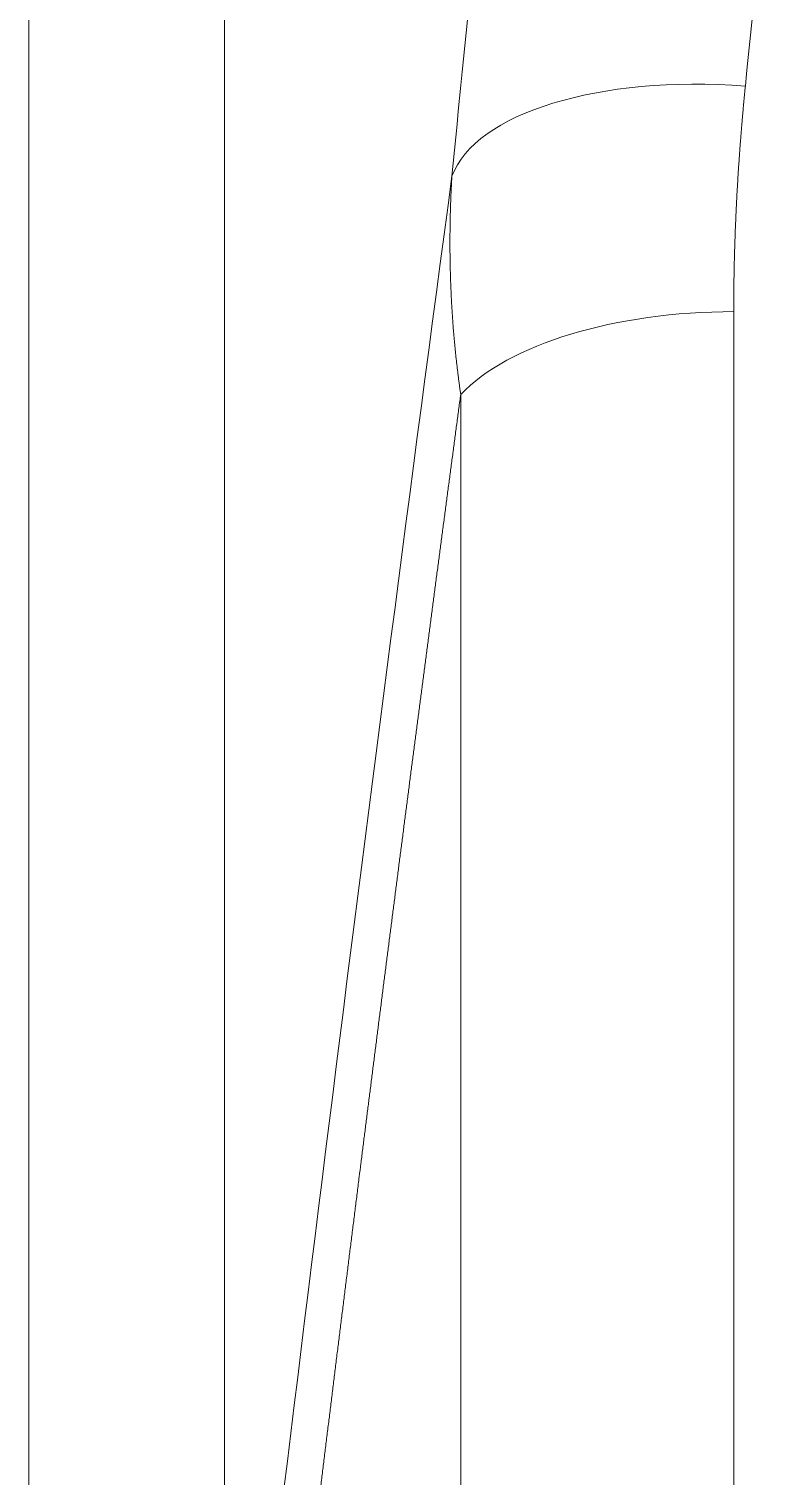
# Model space of a CAD drawing. Header units: millimetres. Extents: x 4664 to 8864, y -38 to 2932.
# Drawn here: x 8212.94 to 8216.17, y 2175.76 to 2182.09 of the extents above; entities that cross this region are included whole.
import ezdxf

# ---------------------------------------------------------------- set-up
doc = ezdxf.new("R2010")
doc.units = ezdxf.units.MM

msp = doc.modelspace()

# ---------------------------------------------------------------- linework, layer by layer
at = {"lineweight": 5}
for p, q in [((8213.796, 2188.0201), (8213.796, 2173.5136)), ((8212.94, 2173.688), (8212.94, 2187.5342)), ((8216.0239, 2157.2276), (8216.0239, 2180.8548)), ((8214.8293, 2180.4928), (8214.8293, 2157.6393))]:
    msp.add_line(p, q, dxfattribs=at)
at = {"lineweight": 5, "extrusion": (0, 0, -1)}
for centre, major_axis, ratio, start_param, end_param in [((8227.9973, 2214.1807), (11.2061, 71.6595), 0.105691, 4.227721, 4.241721), ((8226.7132, 2214.3755), (11.2017, 72.9658), 0.103887, 4.228301, 4.242301), ((8216.0748, 2181.2522), (1.2997, -0.1275), 0.449509, 3.258878, 4.668333), ((8222.4056, 2195.3371), (8.8397, 54.288), 0.099808, 4.282503, 4.437441), ((8216.0239, 2180.2475), (1.3059, 0), 0.464995, 3.557424, 4.712389)]:
    msp.add_ellipse(centre, major_axis=major_axis, ratio=ratio, start_param=start_param, end_param=end_param, dxfattribs=at)
at = {"lineweight": 5}
for points, knots in [([(8216.0239, 2180.8548), (8216.0239, 2180.8596), (8216.0239, 2180.8693), (8216.024, 2180.8837), (8216.024, 2180.8983), (8216.0241, 2180.9128), (8216.0242, 2180.9273), (8216.0243, 2180.9419), (8216.0245, 2180.9564), (8216.0247, 2180.971), (8216.0249, 2180.9856), (8216.0251, 2181.0002), (8216.0253, 2181.0148), (8216.0256, 2181.0295), (8216.0259, 2181.0441), (8216.0262, 2181.0588), (8216.0265, 2181.0735), (8216.0269, 2181.0882), (8216.0273, 2181.1029), (8216.0277, 2181.1176), (8216.0281, 2181.1324), (8216.0286, 2181.1471), (8216.0291, 2181.1619), (8216.0296, 2181.1767), (8216.0301, 2181.1915), (8216.0306, 2181.2063), (8216.0312, 2181.2211), (8216.0318, 2181.2359), (8216.0324, 2181.2508), (8216.0331, 2181.2657), (8216.0337, 2181.2805), (8216.0344, 2181.2954), (8216.0351, 2181.3104), (8216.0359, 2181.3253), (8216.0366, 2181.3402), (8216.0374, 2181.3552), (8216.0382, 2181.3702), (8216.039, 2181.3851), (8216.0399, 2181.4001), (8216.0408, 2181.4152), (8216.0417, 2181.4302), (8216.0426, 2181.4452), (8216.0435, 2181.4603), (8216.0445, 2181.4754), (8216.0455, 2181.4904), (8216.0465, 2181.5055), (8216.0475, 2181.5207), (8216.0486, 2181.5358), (8216.0497, 2181.5509), (8216.0508, 2181.5661), (8216.0519, 2181.5813), (8216.0531, 2181.5965), (8216.0543, 2181.6117), (8216.0555, 2181.6269), (8216.0567, 2181.6421), (8216.0579, 2181.6574), (8216.0592, 2181.6726), (8216.0605, 2181.6879), (8216.0618, 2181.7032), (8216.0632, 2181.7185), (8216.0645, 2181.7338), (8216.0659, 2181.7492), (8216.0673, 2181.7645), (8216.0688, 2181.7799), (8216.0702, 2181.7953), (8216.0717, 2181.8107), (8216.0732, 2181.8261), (8216.0743, 2181.8363), (8216.0748, 2181.8415)], [0, 0, 0, 0, 0.014712, 0.029438, 0.044176, 0.058927, 0.073692, 0.088469, 0.103259, 0.118062, 0.132879, 0.147708, 0.162551, 0.177407, 0.192276, 0.207159, 0.222054, 0.236964, 0.251886, 0.266822, 0.281771, 0.296733, 0.311709, 0.326699, 0.341702, 0.356718, 0.371748, 0.386792, 0.401849, 0.41692, 0.432005, 0.447103, 0.462215, 0.477341, 0.492481, 0.507634, 0.522802, 0.537983, 0.553178, 0.568387, 0.58361, 0.598847, 0.614098, 0.629362, 0.644642, 0.659935, 0.675242, 0.690563, 0.705899, 0.721248, 0.736612, 0.751991, 0.767383, 0.78279, 0.798211, 0.813646, 0.829096, 0.84456, 0.860039, 0.875532, 0.891039, 0.906562, 0.922098, 0.937649, 0.953215, 0.968795, 0.98439, 1, 1, 1, 1]), ([(8214.7907, 2181.4472), (8214.7905, 2181.4438), (8214.7901, 2181.4371), (8214.7896, 2181.4271), (8214.789, 2181.4172), (8214.7885, 2181.4073), (8214.788, 2181.3974), (8214.7876, 2181.3877), (8214.7871, 2181.378), (8214.7867, 2181.3684), (8214.7863, 2181.3588), (8214.7859, 2181.3493), (8214.7856, 2181.3399), (8214.7852, 2181.3305), (8214.7849, 2181.3212), (8214.7846, 2181.312), (8214.7844, 2181.3028), (8214.7841, 2181.2937), (8214.7838, 2181.2846), (8214.7836, 2181.2756), (8214.7834, 2181.2667), (8214.7832, 2181.2578), (8214.7831, 2181.249), (8214.7829, 2181.2403), (8214.7828, 2181.2316), (8214.7826, 2181.223), (8214.7825, 2181.2145), (8214.7824, 2181.206), (8214.7824, 2181.1976), (8214.7823, 2181.1892), (8214.7822, 2181.181), (8214.7822, 2181.1727), (8214.7822, 2181.1646), (8214.7822, 2181.1565), (8214.7822, 2181.1484), (8214.7822, 2181.1405), (8214.7822, 2181.1326), (8214.7823, 2181.1247), (8214.7823, 2181.117), (8214.7824, 2181.1092), (8214.7825, 2181.1016), (8214.7826, 2181.094), (8214.7827, 2181.0865), (8214.7828, 2181.079), (8214.7829, 2181.0716), (8214.7831, 2181.0643), (8214.7832, 2181.057), (8214.7833, 2181.0498), (8214.7835, 2181.0427), (8214.7837, 2181.0356), (8214.7839, 2181.0286), (8214.784, 2181.0216), (8214.7842, 2181.0147), (8214.7844, 2181.0079), (8214.7847, 2181.0012), (8214.7849, 2180.9945), (8214.7851, 2180.9878), (8214.7853, 2180.9813), (8214.7856, 2180.9747), (8214.786, 2180.9628), (8214.7868, 2180.9455), (8214.7878, 2180.9228), (8214.789, 2180.9003), (8214.7902, 2180.878), (8214.7916, 2180.856), (8214.793, 2180.8341), (8214.7945, 2180.8124), (8214.7961, 2180.791), (8214.7978, 2180.7697), (8214.7996, 2180.7486), (8214.8015, 2180.7277), (8214.8034, 2180.7071), (8214.8054, 2180.6866), (8214.8075, 2180.6663), (8214.8097, 2180.6463), (8214.8119, 2180.6264), (8214.8142, 2180.6067), (8214.8165, 2180.5872), (8214.819, 2180.568), (8214.8215, 2180.5489), (8214.824, 2180.53), (8214.8266, 2180.5114), (8214.8284, 2180.499), (8214.8293, 2180.4928)], [0, 0, 0, 0, 0.010504, 0.020942, 0.031314, 0.04162, 0.051859, 0.062032, 0.072138, 0.082179, 0.092153, 0.102061, 0.111902, 0.121678, 0.131387, 0.14103, 0.150607, 0.160118, 0.169563, 0.178941, 0.188253, 0.1975, 0.20668, 0.215794, 0.224842, 0.233824, 0.24274, 0.251589, 0.260373, 0.269091, 0.277743, 0.286329, 0.294849, 0.303303, 0.311691, 0.320013, 0.32827, 0.33646, 0.344585, 0.352644, 0.360636, 0.368564, 0.376425, 0.38422, 0.39195, 0.399614, 0.407213, 0.414745, 0.422212, 0.429613, 0.436949, 0.444219, 0.451423, 0.458562, 0.465635, 0.472642, 0.479584, 0.486461, 0.493272, 0.500017, 0.523972, 0.547725, 0.571276, 0.594624, 0.617771, 0.640716, 0.663458, 0.686, 0.708339, 0.730477, 0.752414, 0.77415, 0.795684, 0.817018, 0.83815, 0.859082, 0.879814, 0.900345, 0.920676, 0.940807, 0.960738, 0.980469, 1, 1, 1, 1]), ([(8213.9749, 2173.6979), (8213.9761, 2173.7081), (8213.9785, 2173.7286), (8213.9821, 2173.7593), (8213.9857, 2173.79), (8213.9893, 2173.8207), (8213.993, 2173.8514), (8213.9966, 2173.8822), (8214.0002, 2173.913), (8214.0039, 2173.9438), (8214.0075, 2173.9746), (8214.0112, 2174.0054), (8214.0148, 2174.0362), (8214.0185, 2174.0671), (8214.0221, 2174.0979), (8214.0258, 2174.1288), (8214.0295, 2174.1597), (8214.0331, 2174.1906), (8214.0368, 2174.2216), (8214.0405, 2174.2525), (8214.0442, 2174.2835), (8214.0479, 2174.3145), (8214.0516, 2174.3455), (8214.0553, 2174.3765), (8214.059, 2174.4075), (8214.0627, 2174.4385), (8214.0664, 2174.4696), (8214.0701, 2174.5007), (8214.0738, 2174.5318), (8214.0775, 2174.5629), (8214.0813, 2174.594), (8214.085, 2174.6251), (8214.0887, 2174.6563), (8214.0925, 2174.6874), (8214.0962, 2174.7186), (8214.1, 2174.7498), (8214.1037, 2174.781), (8214.1075, 2174.8122), (8214.1113, 2174.8435), (8214.115, 2174.8747), (8214.1188, 2174.906), (8214.1226, 2174.9373), (8214.1263, 2174.9686), (8214.1301, 2174.9999), (8214.1339, 2175.0313), (8214.1377, 2175.0626), (8214.1415, 2175.094), (8214.1453, 2175.1254), (8214.1491, 2175.1568), (8214.1529, 2175.1882), (8214.1567, 2175.2196), (8214.1606, 2175.251), (8214.1644, 2175.2825), (8214.1682, 2175.314), (8214.172, 2175.3455), (8214.1759, 2175.377), (8214.1797, 2175.4085), (8214.1835, 2175.44), (8214.1874, 2175.4716), (8214.1912, 2175.5031), (8214.1951, 2175.5347), (8214.199, 2175.5663), (8214.2028, 2175.5979), (8214.2067, 2175.6295), (8214.2106, 2175.6612), (8214.2144, 2175.6928), (8214.2183, 2175.7245), (8214.2222, 2175.7562), (8214.2261, 2175.7879), (8214.23, 2175.8196), (8214.2339, 2175.8513), (8214.2378, 2175.8831), (8214.2417, 2175.9148), (8214.2456, 2175.9466), (8214.2495, 2175.9784), (8214.2535, 2176.0102), (8214.2574, 2176.042), (8214.2613, 2176.0739), (8214.2652, 2176.1057), (8214.2692, 2176.1376), (8214.2731, 2176.1695), (8214.2771, 2176.2013), (8214.281, 2176.2333), (8214.285, 2176.2652), (8214.2889, 2176.2971), (8214.2929, 2176.3291), (8214.2968, 2176.361), (8214.3008, 2176.393), (8214.3048, 2176.425), (8214.3088, 2176.457), (8214.3128, 2176.4891), (8214.3167, 2176.5211), (8214.3207, 2176.5532), (8214.3247, 2176.5852), (8214.3287, 2176.6173), (8214.3327, 2176.6494), (8214.3367, 2176.6815), (8214.3408, 2176.7137), (8214.3448, 2176.7458), (8214.3488, 2176.778), (8214.3528, 2176.8101), (8214.3569, 2176.8423), (8214.3609, 2176.8745), (8214.3649, 2176.9067), (8214.369, 2176.939), (8214.373, 2176.9712), (8214.3771, 2177.0035), (8214.3811, 2177.0358), (8214.3862, 2177.0765), (8214.3924, 2177.1256), (8214.3997, 2177.1832), (8214.407, 2177.2408), (8214.4142, 2177.2986), (8214.4215, 2177.3563), (8214.4289, 2177.4141), (8214.4362, 2177.472), (8214.4435, 2177.5299), (8214.4509, 2177.5879), (8214.4583, 2177.6459), (8214.4656, 2177.704), (8214.473, 2177.7622), (8214.4805, 2177.8204), (8214.4879, 2177.8786), (8214.4953, 2177.9369), (8214.5028, 2177.9953), (8214.5103, 2178.0537), (8214.5178, 2178.1121), (8214.5253, 2178.1706), (8214.5328, 2178.2292), (8214.5403, 2178.2878), (8214.5479, 2178.3465), (8214.5554, 2178.4052), (8214.563, 2178.464), (8214.5706, 2178.5228), (8214.5782, 2178.5817), (8214.5858, 2178.6406), (8214.5935, 2178.6996), (8214.6011, 2178.7586), (8214.6088, 2178.8177), (8214.6164, 2178.8769), (8214.6241, 2178.936), (8214.6318, 2178.9953), (8214.6396, 2179.0546), (8214.6473, 2179.1139), (8214.6551, 2179.1733), (8214.6628, 2179.2328), (8214.6706, 2179.2923), (8214.6784, 2179.3518), (8214.6862, 2179.4114), (8214.694, 2179.4711), (8214.7019, 2179.5308), (8214.7097, 2179.5905), (8214.7176, 2179.6503), (8214.7255, 2179.7102), (8214.7334, 2179.7701), (8214.7413, 2179.83), (8214.7492, 2179.89), (8214.7572, 2179.9501), (8214.7651, 2180.0102), (8214.7731, 2180.0704), (8214.7811, 2180.1306), (8214.7891, 2180.1908), (8214.7971, 2180.2511), (8214.8051, 2180.3115), (8214.8131, 2180.3719), (8214.8212, 2180.4323), (8214.8266, 2180.4727), (8214.8293, 2180.4928)], [0, 0, 0, 0, 0.004598, 0.009198, 0.013799, 0.018402, 0.023006, 0.027612, 0.032219, 0.036828, 0.041437, 0.046049, 0.050662, 0.055276, 0.059892, 0.064509, 0.069127, 0.073747, 0.078369, 0.082992, 0.087616, 0.092242, 0.096869, 0.101498, 0.106128, 0.110759, 0.115392, 0.120026, 0.124662, 0.129299, 0.133938, 0.138578, 0.14322, 0.147863, 0.152507, 0.157153, 0.1618, 0.166449, 0.171099, 0.17575, 0.180403, 0.185057, 0.189713, 0.19437, 0.199029, 0.203689, 0.20835, 0.213013, 0.217678, 0.222343, 0.22701, 0.231679, 0.236349, 0.24102, 0.245693, 0.250367, 0.255043, 0.25972, 0.264398, 0.269078, 0.273759, 0.278442, 0.283126, 0.287811, 0.292498, 0.297187, 0.301876, 0.306567, 0.31126, 0.315954, 0.320649, 0.325346, 0.330044, 0.334744, 0.339445, 0.344147, 0.348851, 0.353556, 0.358262, 0.36297, 0.36768, 0.37239, 0.377102, 0.381816, 0.386531, 0.391247, 0.395965, 0.400684, 0.405404, 0.410126, 0.41485, 0.419574, 0.4243, 0.429028, 0.433757, 0.438487, 0.443218, 0.447951, 0.452686, 0.457422, 0.462159, 0.466897, 0.471637, 0.476379, 0.481121, 0.485865, 0.490611, 0.495358, 0.500106, 0.508566, 0.517032, 0.525504, 0.533981, 0.542464, 0.550952, 0.559447, 0.567946, 0.576452, 0.584963, 0.593479, 0.602002, 0.610529, 0.619063, 0.627602, 0.636146, 0.644697, 0.653252, 0.661814, 0.670381, 0.678953, 0.687531, 0.696115, 0.704704, 0.713298, 0.721899, 0.730504, 0.739116, 0.747732, 0.756355, 0.764982, 0.773616, 0.782255, 0.790899, 0.799549, 0.808204, 0.816865, 0.825531, 0.834203, 0.84288, 0.851563, 0.860251, 0.868945, 0.877644, 0.886348, 0.895058, 0.903773, 0.912494, 0.92122, 0.929952, 0.938689, 0.947432, 0.95618, 0.964933, 0.973692, 0.982456, 0.991225, 1, 1, 1, 1])]:
    msp.add_open_spline(points, degree=3, knots=knots, dxfattribs=at)

doc.saveas('drawing.dxf')
